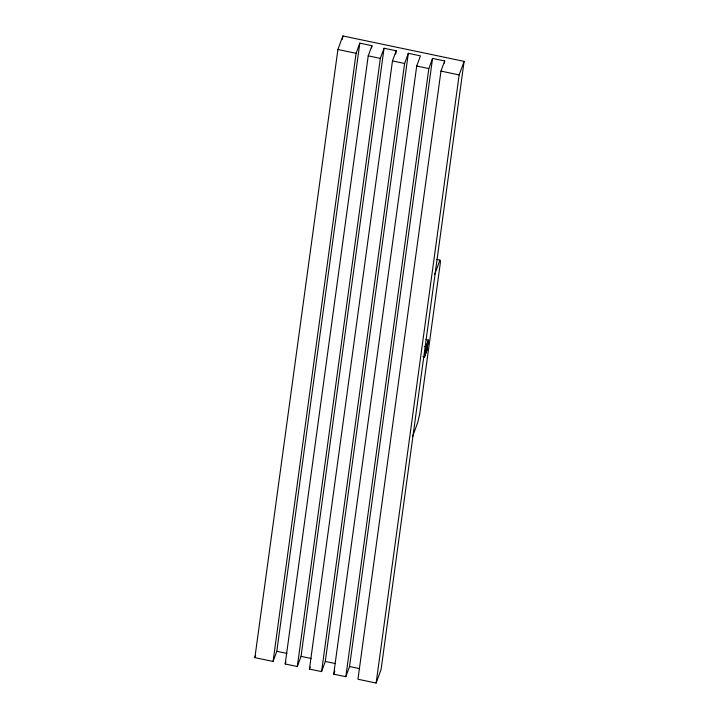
<?xml version="1.0" encoding="UTF-8"?>
<svg xmlns="http://www.w3.org/2000/svg" width="719" height="719" viewBox="0 0 719 719"><rect width="100%" height="100%" fill="white"/><g stroke="black" fill="none" stroke-linecap="round" stroke-linejoin="round"><path stroke-width="1.08" d="M254.886 657.633L337.903 49.503L342.855 35.95L464.115 61.367L381.097 669.497L376.145 683.05L357.954 679.239L440.963 71.1L444.684 60.944L432.559 58.401L428.839 68.566L345.83 676.696L333.706 674.152L416.714 66.022L420.435 55.857L408.311 53.314L404.59 63.479L321.573 671.609L309.449 669.074L392.466 60.935L396.187 50.77L384.054 48.236L380.342 58.392L297.324 666.531L285.2 663.988L368.218 55.857L371.93 45.692L359.806 43.149L356.085 53.314L273.076 661.444L254.886 657.633L255.649 655.548M342.406 39.284L342.855 35.95M273.076 661.444L276.797 651.288L359.806 43.149M371.633 47.912L371.93 45.692M297.324 666.531L301.045 656.366L384.054 48.236M395.729 54.114L396.187 50.77M321.573 671.609L325.294 661.453L408.311 53.314M345.83 676.696L349.542 666.531L432.559 58.401M444.378 63.164L444.684 60.944M376.145 683.05L459.153 74.92L464.115 61.367M422.925 356.642L424.534 356.975L425.918 346.846L428.398 340.069L425.972 339.557M428.398 340.069L427.014 350.207L424.534 356.975M285.2 663.988L285.946 661.956M434.644 274.559L439.929 260.125L436.631 259.442M309.449 669.074L310.195 667.034M412.508 436.73L417.793 422.296L419.725 413.847L440.477 261.806L439.929 260.125M333.706 674.152L334.82 671.106M337.903 49.503L356.085 53.314M368.218 55.857L380.342 58.392M392.466 60.935L404.59 63.479M416.714 66.022L428.839 68.566M440.963 71.1L459.153 74.92M424.3 346.504L425.918 346.846M276.797 651.288L286.899 653.4M301.045 656.366L311.147 658.487M325.294 661.453L335.396 663.565M349.542 666.531L359.653 668.652M426.034 347.178L424.92 355.285L426.906 349.865L428.012 341.759L426.034 347.178"/></g></svg>
